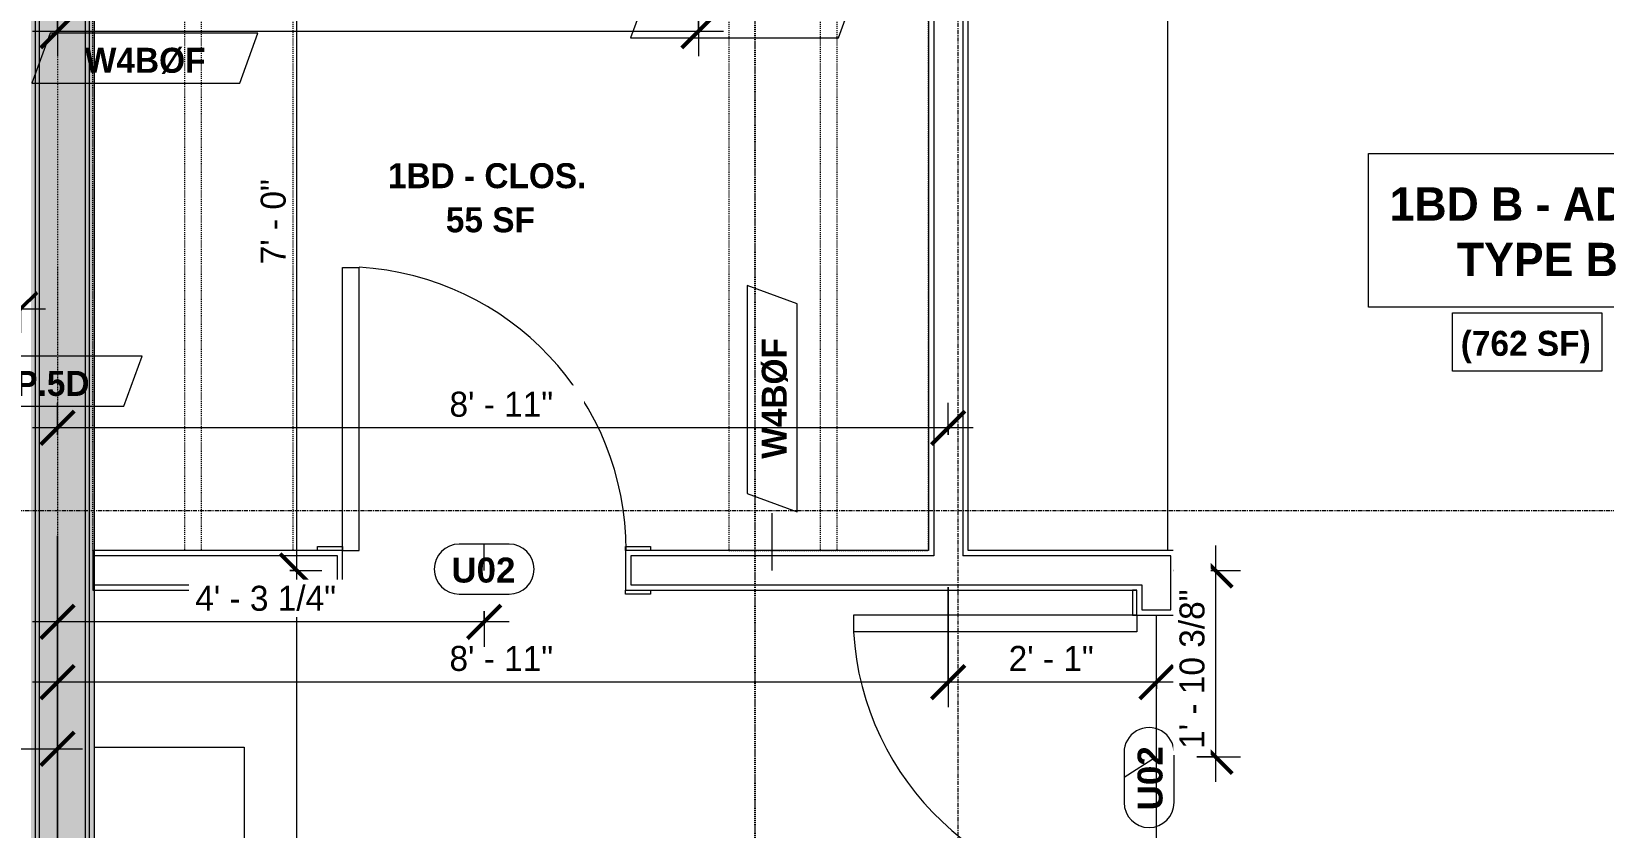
# Model space of a CAD drawing. Header units: inches. Extents: x -4058 to -1781, y 9814 to 12264.
# Drawn here: x -2938.7 to -2749.8, y 10129.2 to 10224.7 of the extents above; entities that cross this region are included whole.
import ezdxf

# ---------------------------------------------------------------- set-up
doc = ezdxf.new("R2010")
doc.units = ezdxf.units.IN
doc.header["$MEASUREMENT"] = 0
for name, pattern in [('Aligning Line 1_8_', [0.25, 0.125, -0.125]), ('Dash', [0.25, 0.125, -0.125]), ('Dash 3_32_', [0.1875, 0.09375, -0.09375]), ('Dash_2_', [0.25, 0.125, -0.125]), ('Grid Line 1_2_', [0.875, 0.5, -0.125, 0.125, -0.125])]:
    doc.linetypes.add(name, pattern=pattern)
for name, color, linetype, lineweight in [('0-1', 7, 'Continuous', 5), ('A-ANNO-DIMS', 211, 'Continuous', 9), ('A-ANNO-DIMS-32', 211, 'Continuous', 9), ('A-AREA-IDEN', 2, 'Continuous', 9), ('A-DETL-1', 90, 'Dash 3_32_', 9), ('A-DOOR-2', 31, 'Continuous', 9), ('A-DOOR-IDEN', 31, 'Continuous', 9), ('A-FLOR-2', 192, 'Continuous', 9), ('A-WALL-1', 7, 'Continuous', 9), ('A-WALL-2', 113, 'Continuous', 9), ('A-WALL-IDEN', 211, 'Continuous', 9), ('G-ANNO-SYMB', 111, 'Aligning Line 1_8_', 9), ('I-FURN', 30, 'Continuous', 9), ('I-WALL-1', 1, 'Continuous', 18), ('I-WALL-2', 10, 'Continuous', 5), ('I-WALL-3', 7, 'Continuous', 9), ('Q-CASE', 31, 'Continuous', 9), ('Q-CASE-HDLN', 31, 'Dash', 9), ('S-GRID-1', 1, 'Grid Line 1_2_', 9)]:
    doc.layers.add(name, color=color, linetype=linetype, lineweight=lineweight)
doc.layers.add('0-4', color=250, linetype='Dash_2_')
doc.styles.add('Arial_B', font='arialbd.ttf', dxfattribs={"height": 3})
doc.styles.add('Century Gothic', font='ufonts.com_century-gothic.ttf', dxfattribs={"height": 3})
doc.styles.add('Century Gothic_B', font='GOTHICB.TTF', dxfattribs={"height": 3})
doc.styles.add('Century Gothic_B_1', font='GOTHICB.TTF', dxfattribs={"height": 4})
doc.dimstyles.new('MARKETING_DIMENSION', dxfattribs={"dimscale": 12, "dimtxt": 3.132505, "dimasz": 0.333333, "dimexe": 0.25, "dimexo": 0.166667, "dimgap": 0.041667, "dimtad": 1, "dimdec": 4, "dimrnd": 0.0625, "dimzin": 3, "dimdsep": 46, "dimlunit": 4, "dimtxsty": 'Century Gothic', "dimblk1": 'OBLIQUE', "dimblk2": 'OBLIQUE', "dimsah": 1, "dimcen": 0.09, "dimdle": 0.25, "dimazin": 0, "dimtfac": 1, "dimtdec": 4, "dimtix": 1, "dimtmove": 0, "dimatfit": 3, "dimfxl": 1, "dimtvp": 1, "dimtfill": 1, "dimfrac": 2, "dimtolj": 1, "dimtzin": 0, "dimarcsym": 2})
doc.dimstyles.new('THE_DIMENSION_STRING', dxfattribs={"dimscale": 12, "dimtxt": 3.132505, "dimasz": 0.333333, "dimexe": 0.25, "dimexo": 0.166667, "dimgap": 0.041667, "dimtad": 1, "dimdec": 4, "dimrnd": 0.0625, "dimzin": 3, "dimdsep": 46, "dimlunit": 4, "dimtxsty": 'Century Gothic', "dimblk1": 'OBLIQUE', "dimblk2": 'OBLIQUE', "dimsah": 1, "dimcen": 0.09, "dimdle": 0.25, "dimazin": 0, "dimtfac": 1, "dimtdec": 4, "dimtix": 1, "dimtmove": 0, "dimatfit": 3, "dimfxl": 1, "dimtvp": 1, "dimtfill": 1, "dimfrac": 2, "dimtolj": 1, "dimtzin": 0, "dimarcsym": 2})
doc.dimstyles.new('THE_DIMENSION_STRING_3', dxfattribs={"dimscale": 12, "dimtxt": 3.132505, "dimasz": 0.333333, "dimexe": 0.25, "dimexo": 0.166667, "dimgap": 0.041667, "dimtad": 1, "dimdec": 4, "dimrnd": 0.0625, "dimzin": 3, "dimdsep": 46, "dimlunit": 4, "dimtxsty": 'Century Gothic', "dimblk1": 'OBLIQUE', "dimblk2": 'OBLIQUE', "dimsah": 1, "dimcen": 0.09, "dimdle": 0.25, "dimazin": 0, "dimtfac": 1, "dimtdec": 4, "dimtix": 1, "dimtmove": 0, "dimatfit": 3, "dimfxl": 1, "dimtvp": 1, "dimtfill": 1, "dimfrac": 2, "dimtolj": 1, "dimtzin": 0, "dimarcsym": 2})
doc.dimstyles.new('THE_DIMENSION_STRING_5', dxfattribs={"dimscale": 12, "dimtxt": 3.132505, "dimasz": 0.333333, "dimexe": 0.25, "dimexo": 0.166667, "dimgap": 0.041667, "dimtad": 1, "dimdec": 4, "dimrnd": 0.0625, "dimzin": 3, "dimdsep": 46, "dimlunit": 4, "dimtxsty": 'Century Gothic', "dimblk1": 'OBLIQUE', "dimblk2": 'OBLIQUE', "dimsah": 1, "dimcen": 0.09, "dimdle": 0.25, "dimazin": 0, "dimtfac": 1, "dimtdec": 4, "dimtix": 1, "dimtmove": 0, "dimatfit": 3, "dimfxl": 1, "dimtvp": 1, "dimtfill": 1, "dimfrac": 2, "dimtolj": 1, "dimtzin": 0, "dimarcsym": 2})

# ---------------------------------------------------------------- blocks, each defined once
blk = doc.blocks.new('CTR - 1st Phase - Common Walls_rvt-1-UNIT PLANS - 2ND FLOOR')
at = {"layer": 'I-WALL-1'}
blk.add_hatch(color=256, dxfattribs=at).paths.add_polyline_path([(-2931.71, 9988.44), (-2931.09, 9988.44), (-2931.09, 10373.41), (-2931.71, 10373.41), (-2931.71, 9995.91)], flags=0)
at = {"layer": 'I-WALL-2'}
for points in [[(-2938.21, 9988.44), (-2938.21, 10374.04), (-2938.71, 10374.04), (-2938.71, 9988.44)], [(-2938.21, 9988.44), (-2937.71, 9988.44), (-2937.71, 10374.04), (-2938.21, 10374.04), (-2938.21, 9995.91)], [(-2932.21, 9988.44), (-2932.21, 10374.04), (-2937.71, 10374.04), (-2937.71, 9988.44)], [(-2931.71, 9988.44), (-2931.71, 10374.04), (-2932.21, 10374.04), (-2932.21, 9988.44)]]:
    blk.add_hatch(color=256, dxfattribs=at).paths.add_polyline_path(points, flags=0)
at = {"layer": 'A-WALL-1'}
for p, q in [((-2938.21, 10373.41), (-2938.21, 9988.44)), ((-2937.71, 10373.41), (-2937.71, 9988.44)), ((-2932.21, 10373.41), (-2932.21, 9988.44)), ((-2931.71, 10373.41), (-2931.71, 9988.44))]:
    blk.add_line(p, q, dxfattribs=at)
at = {"layer": 'I-WALL-3'}
blk.add_line((-2931.09, 9988.44), (-2931.09, 10334.91), dxfattribs=at)
blk = doc.blocks.new('SWING - SINGLE - FLUSH - SWING - FLUSH - 2-10 x 6-8 - PRIVACY-4202129-UNIT PLANS - 2ND FLOOR')
at = {"layer": 'A-DOOR-2'}
for p, q in [((15, 2.37), (15, 36.38)), ((17, 36.38), (15, 36.38)), ((17, 2.37), (17, 36.38)), ((-17, 2.87), (-20, 2.87)), ((-20, 2.87), (-20, 2.37)), ((-20, 2.37), (-17, 2.37)), ((-17, 2.37), (-17, 2.87)), ((17, 2.37), (15, 2.37)), ((20, 2.87), (17, 2.87)), ((17, 2.87), (17, 2.37)), ((17, 2.37), (20, 2.37)), ((20, 2.37), (20, 2.87)), ((-17, -2.38), (-20, -2.38)), ((-20, -2.38), (-20, -2.88)), ((-20, -2.88), (-17, -2.88)), ((-17, -2.88), (-17, -2.38)), ((20, -2.38), (17, -2.38)), ((17, -2.38), (17, -2.88)), ((17, -2.88), (20, -2.88)), ((20, -2.88), (20, -2.38))]:
    blk.add_line(p, q, dxfattribs=at)
blk.add_arc((17, 2.37), 34.07, 93.3657, 180, dxfattribs=at)
blk = doc.blocks.new('OD_CW_Closet - OD_CW_Closet-3890322-UNIT PLANS - 2ND FLOOR')
at = {"layer": 'Q-CASE-HDLN'}
for p, q in [((0.74, -24), (0.74, 0)), ((0.74, 0), (79.99, 0)), ((79.99, 0), (79.99, -24)), ((0.74, -11), (79.99, -11)), ((0.74, -13), (79.99, -13)), ((79.99, -24), (0.74, -24))]:
    blk.add_line(p, q, dxfattribs=at)
blk = doc.blocks.new('SWING - SINGLE - FLUSH - SWING - FLUSH - 2-10 x 6-8 - PRIVACY-4202132-UNIT PLANS - 2ND FLOOR')
at = {"layer": 'A-DOOR-2'}
for p, q in [((-20, 2.37), (-20, 2.87)), ((-20, 2.87), (-17, 2.87)), ((-17, 2.37), (-20, 2.37)), ((-17, 2.87), (-17, 2.37)), ((17, 2.37), (17, 2.87)), ((17, 2.87), (20, 2.87)), ((20, 2.37), (17, 2.37)), ((20, 2.87), (20, 2.37)), ((-20, -2.38), (-17, -2.38)), ((-20, -2.88), (-20, -2.38)), ((-17, -2.88), (-20, -2.88)), ((-17, -2.38), (-17, -2.88)), ((15, -2.38), (15, -36.38)), ((17, -2.38), (15, -2.38)), ((17, -2.38), (17, -36.38)), ((17, -2.38), (20, -2.38)), ((17, -2.88), (17, -2.38)), ((20, -2.88), (17, -2.88)), ((20, -2.38), (20, -2.88)), ((17, -36.38), (15, -36.38))]:
    blk.add_line(p, q, dxfattribs=at)
blk.add_arc((17, -2.38), 34.07, 180, 266.6343, dxfattribs=at)
blk = doc.blocks.new('Table-Night Stand - 18_ x 18_ x 24_-V31-UNIT PLANS - 2ND FLOOR')
at = {"layer": 'I-FURN'}
for p, q in [((0.15, 0), (18.15, 0)), ((0.15, -18), (0.15, 0))]:
    blk.add_line(p, q, dxfattribs=at)
blk = doc.blocks.new('OD_CW_Closet - OD_CW_Closet-3890321-UNIT PLANS - 2ND FLOOR')
at = {"layer": 'Q-CASE-HDLN'}
for p, q in [((79.99, 24), (0.74, 24)), ((0.74, 24), (0.74, 0)), ((79.99, 0), (79.99, 24)), ((0.74, 13), (79.99, 13)), ((0.74, 11), (79.99, 11)), ((0.74, 0), (79.99, 0))]:
    blk.add_line(p, q, dxfattribs=at)
blk = doc.blocks.new('Casework 17 - Casework 1-3926263-UNIT PLANS - 2ND FLOOR')
at = {"layer": 'Q-CASE'}
blk.add_line((-2802.15, 10162.41), (-2802.15, 10285.66), dxfattribs=at)
blk = doc.blocks.new('DIMBLOCK183-UNIT PLANS - 2ND FLOOR')
at = {"layer": 'A-ANNO-DIMS-32'}
for p, q in [((-2828.52, 10158.04), (-2828.52, 10143.63)), ((-2828.52, 10146.63), (-2828.52, 10158.04)), ((-2803.52, 10145.8), (-2803.52, 10149.63)), ((-2800.52, 10146.63), (-2831.52, 10146.63)), ((-2803.52, 10146.63), (-2803.52, 10145.8))]:
    blk.add_line(p, q, dxfattribs=at)
at = {"layer": 'A-ANNO-DIMS-32', "lineweight": 50}
for p, q in [((-2828.52, 10146.63), (-2826.52, 10148.63)), ((-2803.52, 10146.63), (-2801.52, 10148.63)), ((-2828.52, 10146.63), (-2830.52, 10144.63)), ((-2803.52, 10146.63), (-2805.52, 10144.63))]:
    blk.add_line(p, q, dxfattribs=at)
at = {"layer": 'A-ANNO-DIMS-32', "color": 0, "insert": (-2821.27, 10150.97), "char_height": 3, "width": 12.5897, "attachment_point": 1, "line_spacing_factor": 0.984502, "style": 'Century Gothic', "bg_fill": 3, "box_fill_scale": 1.25, "bg_fill_color": 256, "bg_fill_true_color": 13158600, "bg_fill_transparency": 0}
blk.add_mtext('2\' - 1"', dxfattribs=at)
blk = doc.blocks.new('_Oblique')
at = {"color": 0, "linetype": 'ByBlock', "lineweight": -2}
blk.add_line((-0.5, -0.5), (0.5, 0.5), dxfattribs=at)
blk = doc.blocks.new('Wall Tag - Arch Wall-3956453-UNIT PLANS - 2ND FLOOR')
at = {"layer": 'A-WALL-IDEN'}
for p, q in [((-0.3561, 0.0937), (-0.4244, -0.0937)), ((0.4244, 0.0937), (-0.3561, 0.0937)), ((0.3561, -0.0937), (0.4244, 0.0937)), ((-0.4244, -0.0937), (0.3561, -0.0937))]:
    blk.add_line(p, q, dxfattribs=at)
blk = doc.blocks.new('DIMBLOCK710-UNIT PLANS - 2ND FLOOR')
at = {"layer": 'A-ANNO-DIMS-32', "lineweight": 50}
for p, q in [((-2796.41, 10160.04), (-2798.41, 10162.04)), ((-2796.41, 10160.04), (-2794.41, 10158.04)), ((-2796.41, 10137.66), (-2798.41, 10139.66)), ((-2796.41, 10137.66), (-2794.41, 10135.66))]:
    blk.add_line(p, q, dxfattribs=at)
at = {"layer": 'A-ANNO-DIMS-32'}
for p, q in [((-2796.41, 10163.04), (-2796.41, 10134.66)), ((-2801.52, 10160.04), (-2793.41, 10160.04)), ((-2796.41, 10160.04), (-2801.52, 10160.04)), ((-2798.65, 10137.66), (-2793.41, 10137.66)), ((-2796.41, 10137.66), (-2798.65, 10137.66))]:
    blk.add_line(p, q, dxfattribs=at)
at = {"layer": 'A-ANNO-DIMS-32', "color": 0, "insert": (-2800.75, 10138.61), "char_height": 3, "width": 24.5827, "attachment_point": 1, "rotation": 90, "line_spacing_factor": 0.984502, "style": 'Century Gothic', "bg_fill": 3, "box_fill_scale": 1.25, "bg_fill_color": 256, "bg_fill_true_color": 13158600, "bg_fill_transparency": 0}
blk.add_mtext('1\' - 10 3/8"', dxfattribs=at)
blk = doc.blocks.new('Door Tag - Type Mark-2601225-UNIT PLANS - 2ND FLOOR')
at = {"layer": 'A-DOOR-IDEN'}
for p, q in [((0.09375, 0.09375), (-0.09375, 0.09375)), ((-0.09375, -0.09375), (0.09375, -0.09375))]:
    blk.add_line(p, q, dxfattribs=at)
for centre, start, end in [((-0.09375, 0), 90, 270), ((0.09375, 0), 270, 90)]:
    blk.add_arc(centre, 0.09375, start, end, dxfattribs=at)
blk = doc.blocks.new('DIMBLOCK1285-UNIT PLANS - 2ND FLOOR')
at = {"layer": 'A-ANNO-DIMS-32'}
for p, q in [((-2935.52, 10243.04), (-2935.52, 10221.79)), ((-2935.52, 10224.79), (-2935.52, 10243.04)), ((-2858.52, 10242.04), (-2858.52, 10221.79)), ((-2858.52, 10224.79), (-2858.52, 10242.04)), ((-2938.52, 10224.79), (-2855.52, 10224.79))]:
    blk.add_line(p, q, dxfattribs=at)
at = {"layer": 'A-ANNO-DIMS-32', "lineweight": 50}
for p, q in [((-2935.52, 10224.79), (-2933.52, 10226.79)), ((-2858.52, 10224.79), (-2856.52, 10226.79)), ((-2935.52, 10224.79), (-2937.52, 10222.79)), ((-2858.52, 10224.79), (-2860.52, 10222.79))]:
    blk.add_line(p, q, dxfattribs=at)
at = {"layer": 'A-ANNO-DIMS-32', "color": 0, "insert": (-2902.27, 10229.13), "char_height": 3, "width": 12.5897, "attachment_point": 1, "line_spacing_factor": 0.984502, "style": 'Century Gothic', "bg_fill": 3, "box_fill_scale": 1.25, "bg_fill_color": 256, "bg_fill_true_color": 13158600, "bg_fill_transparency": 0}
blk.add_mtext('6\' - 5"', dxfattribs=at)
blk = doc.blocks.new('DIMBLOCK1307-UNIT PLANS - 2ND FLOOR')
at = {"layer": 'A-ANNO-DIMS-32'}
for p, q in [((-3049.4, 10143.54), (-3049.4, 10135.62)), ((-3049.4, 10138.62), (-3049.4, 10143.54)), ((-2935.52, 10139.45), (-2935.52, 10135.62)), ((-2935.52, 10138.62), (-2935.52, 10139.45)), ((-3049.4, 10138.62), (-2932.52, 10138.62))]:
    blk.add_line(p, q, dxfattribs=at)
at = {"layer": 'A-ANNO-DIMS-32', "lineweight": 50}
for p, q in [((-3049.4, 10138.62), (-3047.4, 10140.62)), ((-2935.52, 10138.62), (-2933.52, 10140.62)), ((-3049.4, 10138.62), (-3051.4, 10136.62)), ((-2935.52, 10138.62), (-2937.52, 10136.62))]:
    blk.add_line(p, q, dxfattribs=at)
at = {"layer": 'A-ANNO-DIMS-32', "color": 0, "insert": (-3001.54, 10142.97), "char_height": 3, "width": 21.7784, "attachment_point": 1, "line_spacing_factor": 0.984502, "style": 'Century Gothic', "bg_fill": 3, "box_fill_scale": 1.25, "bg_fill_color": 256, "bg_fill_true_color": 13158600, "bg_fill_transparency": 0}
blk.add_mtext('9\' - 5 7/8"', dxfattribs=at)
blk = doc.blocks.new('DIMBLOCK1452-UNIT PLANS - 2ND FLOOR')
at = {"layer": 'A-ANNO-DIMS-32'}
for p, q in [((-3046.02, 10187.29), (-3046.02, 10194.42)), ((-2939.96, 10188.54), (-2939.96, 10194.42)), ((-3049.02, 10191.42), (-2936.96, 10191.42)), ((-3046.02, 10191.42), (-3046.02, 10187.29)), ((-2939.96, 10191.42), (-2939.96, 10188.54))]:
    blk.add_line(p, q, dxfattribs=at)
at = {"layer": 'A-ANNO-DIMS-32', "lineweight": 50}
for p, q in [((-3046.02, 10191.42), (-3044.02, 10193.42)), ((-2939.96, 10191.42), (-2937.96, 10193.42)), ((-3046.02, 10191.42), (-3048.02, 10189.42)), ((-2939.96, 10191.42), (-2941.96, 10189.42))]:
    blk.add_line(p, q, dxfattribs=at)
at = {"layer": 'A-ANNO-DIMS-32', "color": 0, "insert": (-3019.32, 10195.76), "char_height": 3, "width": 63.1871, "attachment_point": 1, "line_spacing_factor": 0.984502, "style": 'Century Gothic', "bg_fill": 3, "box_fill_scale": 1.25, "bg_fill_color": 256, "bg_fill_true_color": 13158600, "bg_fill_transparency": 0}
blk.add_mtext('OPEN CLERESTORY ABOVE', dxfattribs=at)
blk = doc.blocks.new('DIMBLOCK1487-UNIT PLANS - 2ND FLOOR')
at = {"layer": 'A-ANNO-DIMS-32', "lineweight": 50}
for p, q in [((-2906.77, 10160.04), (-2908.77, 10162.04)), ((-2906.77, 10160.04), (-2904.77, 10158.04)), ((-2906.77, 9988.44), (-2908.77, 9990.44)), ((-2906.77, 9988.44), (-2904.77, 9986.44))]:
    blk.add_line(p, q, dxfattribs=at)
at = {"layer": 'A-ANNO-DIMS-32'}
for p, q in [((-2907.6, 10160.04), (-2903.77, 10160.04)), ((-2906.77, 10160.04), (-2907.6, 10160.04)), ((-2906.77, 9985.44), (-2906.77, 10160.04)), ((-2908.52, 9988.44), (-2903.77, 9988.44)), ((-2906.77, 9988.44), (-2908.52, 9988.44))]:
    blk.add_line(p, q, dxfattribs=at)
at = {"layer": 'A-ANNO-DIMS-32', "color": 0, "insert": (-2911.12, 10064), "char_height": 3, "width": 24.5827, "attachment_point": 1, "rotation": 90, "line_spacing_factor": 0.984502, "style": 'Century Gothic', "bg_fill": 3, "box_fill_scale": 1.25, "bg_fill_color": 256, "bg_fill_true_color": 13158600, "bg_fill_transparency": 0}
blk.add_mtext('14\' - 3 5/8"', dxfattribs=at)
blk = doc.blocks.new('DIMBLOCK1488-UNIT PLANS - 2ND FLOOR')
at = {"layer": 'A-ANNO-DIMS-32'}
for p, q in [((-2906.77, 10160.04), (-2906.77, 10247.04)), ((-2907.6, 10244.04), (-2903.77, 10244.04)), ((-2906.77, 10244.04), (-2907.6, 10244.04)), ((-2907.6, 10160.04), (-2903.77, 10160.04)), ((-2906.77, 10160.04), (-2907.6, 10160.04))]:
    blk.add_line(p, q, dxfattribs=at)
at = {"layer": 'A-ANNO-DIMS-32', "lineweight": 50}
for p, q in [((-2906.77, 10244.04), (-2908.77, 10246.04)), ((-2906.77, 10244.04), (-2904.77, 10242.04)), ((-2906.77, 10160.04), (-2908.77, 10162.04)), ((-2906.77, 10160.04), (-2904.77, 10158.04))]:
    blk.add_line(p, q, dxfattribs=at)
at = {"layer": 'A-ANNO-DIMS-32', "color": 0, "insert": (-2911.12, 10196.79), "char_height": 3, "width": 12.5897, "attachment_point": 1, "rotation": 90, "line_spacing_factor": 0.984502, "style": 'Century Gothic', "bg_fill": 3, "box_fill_scale": 1.25, "bg_fill_color": 256, "bg_fill_true_color": 13158600, "bg_fill_transparency": 0}
blk.add_mtext('7\' - 0"', dxfattribs=at)
blk = doc.blocks.new('DIMBLOCK1489-UNIT PLANS - 2ND FLOOR')
at = {"layer": 'A-ANNO-DIMS-32'}
for p, q in [((-2828.52, 10158.04), (-2828.52, 10143.63)), ((-2828.52, 10146.63), (-2828.52, 10158.04)), ((-2803.52, 10145.8), (-2803.52, 10149.63)), ((-2800.52, 10146.63), (-2828.52, 10146.63)), ((-2803.52, 10146.63), (-2803.52, 10145.8))]:
    blk.add_line(p, q, dxfattribs=at)
at = {"layer": 'A-ANNO-DIMS-32', "lineweight": 50}
for p, q in [((-2828.52, 10146.63), (-2826.52, 10148.63)), ((-2803.52, 10146.63), (-2801.52, 10148.63)), ((-2828.52, 10146.63), (-2830.52, 10144.63)), ((-2803.52, 10146.63), (-2805.52, 10144.63))]:
    blk.add_line(p, q, dxfattribs=at)
at = {"layer": 'A-ANNO-DIMS-32', "color": 0, "insert": (-2821.27, 10150.97), "char_height": 3, "width": 12.5897, "attachment_point": 1, "line_spacing_factor": 0.984502, "style": 'Century Gothic', "bg_fill": 3, "box_fill_scale": 1.25, "bg_fill_color": 256, "bg_fill_true_color": 13158600, "bg_fill_transparency": 0}
blk.add_mtext('2\' - 1"', dxfattribs=at)
blk = doc.blocks.new('DIMBLOCK1490-UNIT PLANS - 2ND FLOOR')
at = {"layer": 'A-ANNO-DIMS-32'}
for p, q in [((-2935.52, 10164.19), (-2935.52, 10143.63)), ((-2935.52, 10146.63), (-2935.52, 10164.19)), ((-2828.52, 10158.04), (-2828.52, 10143.63)), ((-2828.52, 10146.63), (-2828.52, 10158.04)), ((-2828.52, 10146.63), (-2938.52, 10146.63))]:
    blk.add_line(p, q, dxfattribs=at)
at = {"layer": 'A-ANNO-DIMS-32', "lineweight": 50}
for p, q in [((-2935.52, 10146.63), (-2933.52, 10148.63)), ((-2828.52, 10146.63), (-2826.52, 10148.63)), ((-2935.52, 10146.63), (-2937.52, 10144.63)), ((-2828.52, 10146.63), (-2830.52, 10144.63))]:
    blk.add_line(p, q, dxfattribs=at)
at = {"layer": 'A-ANNO-DIMS-32', "color": 0, "insert": (-2888.44, 10150.97), "char_height": 3, "width": 15.394, "attachment_point": 1, "line_spacing_factor": 0.984502, "style": 'Century Gothic', "bg_fill": 3, "box_fill_scale": 1.25, "bg_fill_color": 256, "bg_fill_true_color": 13158600, "bg_fill_transparency": 0}
blk.add_mtext('8\' - 11"', dxfattribs=at)
blk = doc.blocks.new('DIMBLOCK1491-UNIT PLANS - 2ND FLOOR')
at = {"layer": 'A-ANNO-DIMS-32', "lineweight": 50}
for p, q in [((-2796.41, 10160.04), (-2798.41, 10162.04)), ((-2796.41, 10160.04), (-2794.41, 10158.04)), ((-2796.41, 10137.66), (-2798.41, 10139.66)), ((-2796.41, 10137.66), (-2794.41, 10135.66))]:
    blk.add_line(p, q, dxfattribs=at)
at = {"layer": 'A-ANNO-DIMS-32'}
for p, q in [((-2796.41, 10163.04), (-2796.41, 10134.66)), ((-2801.52, 10160.04), (-2793.41, 10160.04)), ((-2796.41, 10160.04), (-2801.52, 10160.04)), ((-2798.65, 10137.66), (-2793.41, 10137.66)), ((-2796.41, 10137.66), (-2798.65, 10137.66))]:
    blk.add_line(p, q, dxfattribs=at)
at = {"layer": 'A-ANNO-DIMS-32', "color": 0, "insert": (-2800.75, 10138.61), "char_height": 3, "width": 24.5827, "attachment_point": 1, "rotation": 90, "line_spacing_factor": 0.984502, "style": 'Century Gothic', "bg_fill": 3, "box_fill_scale": 1.25, "bg_fill_color": 256, "bg_fill_true_color": 13158600, "bg_fill_transparency": 0}
blk.add_mtext('1\' - 10 3/8"', dxfattribs=at)
blk = doc.blocks.new('DIMBLOCK1492-UNIT PLANS - 2ND FLOOR')
at = {"layer": 'A-ANNO-DIMS-32'}
for p, q in [((-2935.52, 10164.19), (-2935.52, 10150.85)), ((-2935.52, 10153.85), (-2935.52, 10164.19)), ((-2884.28, 10155.16), (-2884.28, 10150.85)), ((-2884.28, 10153.85), (-2884.28, 10155.16)), ((-2881.28, 10153.85), (-2938.52, 10153.85))]:
    blk.add_line(p, q, dxfattribs=at)
at = {"layer": 'A-ANNO-DIMS-32', "lineweight": 50}
for p, q in [((-2935.52, 10153.85), (-2933.52, 10155.85)), ((-2884.28, 10153.85), (-2882.28, 10155.85)), ((-2935.52, 10153.85), (-2937.52, 10151.85)), ((-2884.28, 10153.85), (-2886.28, 10151.85))]:
    blk.add_line(p, q, dxfattribs=at)
at = {"layer": 'A-ANNO-DIMS-32', "color": 0, "insert": (-2918.98, 10158.19), "char_height": 3, "width": 21.7784, "attachment_point": 1, "line_spacing_factor": 0.984502, "style": 'Century Gothic', "bg_fill": 3, "box_fill_scale": 1.25, "bg_fill_color": 256, "bg_fill_true_color": 13158600, "bg_fill_transparency": 0}
blk.add_mtext('4\' - 3 1/4"', dxfattribs=at)
blk = doc.blocks.new('DIMBLOCK1493-UNIT PLANS - 2ND FLOOR')
at = {"layer": 'A-ANNO-DIMS-32'}
for p, q in [((-2935.52, 10164.19), (-2935.52, 10100.49)), ((-2935.52, 10103.49), (-2935.52, 10164.19)), ((-2938.52, 10103.49), (-2800.52, 10103.49)), ((-2803.52, 10104.32), (-2803.52, 10100.49)), ((-2803.52, 10103.49), (-2803.52, 10104.32))]:
    blk.add_line(p, q, dxfattribs=at)
at = {"layer": 'A-ANNO-DIMS-32', "lineweight": 50}
for p, q in [((-2935.52, 10103.49), (-2933.52, 10105.49)), ((-2803.52, 10103.49), (-2801.52, 10105.49)), ((-2935.52, 10103.49), (-2937.52, 10101.49)), ((-2803.52, 10103.49), (-2805.52, 10101.49))]:
    blk.add_line(p, q, dxfattribs=at)
at = {"layer": 'A-ANNO-DIMS-32', "color": 0, "insert": (-2875.94, 10107.84), "char_height": 3, "width": 15.394, "attachment_point": 1, "line_spacing_factor": 0.984502, "style": 'Century Gothic', "bg_fill": 3, "box_fill_scale": 1.25, "bg_fill_color": 256, "bg_fill_true_color": 13158600, "bg_fill_transparency": 0}
blk.add_mtext('11\' - 0"', dxfattribs=at)
blk = doc.blocks.new('DIMBLOCK1516-UNIT PLANS - 2ND FLOOR')
at = {"layer": 'A-ANNO-DIMS-32'}
for p, q in [((-2935.52, 10176.32), (-2935.52, 10180.14)), ((-2828.52, 10176.32), (-2828.52, 10180.14)), ((-2825.52, 10177.14), (-2938.52, 10177.14)), ((-2935.52, 10177.14), (-2935.52, 10176.32)), ((-2828.52, 10177.14), (-2828.52, 10176.32))]:
    blk.add_line(p, q, dxfattribs=at)
at = {"layer": 'A-ANNO-DIMS-32', "lineweight": 50}
for p, q in [((-2935.52, 10177.14), (-2933.52, 10179.14)), ((-2828.52, 10177.14), (-2826.52, 10179.14)), ((-2935.52, 10177.14), (-2937.52, 10175.14)), ((-2828.52, 10177.14), (-2830.52, 10175.14))]:
    blk.add_line(p, q, dxfattribs=at)
at = {"layer": 'A-ANNO-DIMS-32', "color": 0, "insert": (-2888.44, 10181.49), "char_height": 3, "width": 15.394, "attachment_point": 1, "line_spacing_factor": 0.984502, "style": 'Century Gothic', "bg_fill": 3, "box_fill_scale": 1.25, "bg_fill_color": 256, "bg_fill_true_color": 13158600, "bg_fill_transparency": 0}
blk.add_mtext('8\' - 11"', dxfattribs=at)

msp = doc.modelspace()

# ---------------------------------------------------------------- linework, layer by layer
at = {"layer": '0-4'}
msp.add_line((-2851.7738, 10857.05315), (-2851.7738, 9975.90299), dxfattribs=at)
at = {"layer": 'A-AREA-IDEN', "flags": 128}
for points in [[(-2778.06285, 10210.0903), (-2739.93497, 10210.0903), (-2739.93497, 10191.64117), (-2778.06285, 10191.64117)], [(-2767.96111, 10190.9648), (-2750.0367, 10190.9648), (-2750.0367, 10183.96323), (-2767.96111, 10183.96323)]]:
    msp.add_lwpolyline(points, close=True, dxfattribs=at)
at = {"layer": 'A-DETL-1'}
for p, q in [((-2935.52374, 10373.4144), (-2935.52374, 10019.4144)), ((-2935.52374, 10196.42358), (-2935.52374, 10166.19399))]:
    msp.add_line(p, q, dxfattribs=at)
at = {"layer": 'A-DOOR-IDEN'}
msp.add_line((-2884.27833, 10160.0394), (-2884.27833, 10163.19771), dxfattribs=at)
at = {"layer": 'A-FLOR-2'}
msp.add_line((-2803.52374, 10120.6644), (-2803.52374, 10154.6644), dxfattribs=at)
at = {"layer": 'A-WALL-2'}
for p, q in [((-2830.89874, 10241.6644), (-2830.89874, 10162.4144)), ((-2830.27374, 10242.2894), (-2830.27374, 10161.7894)), ((-2826.77374, 10242.2894), (-2826.77374, 10161.7894)), ((-2826.14874, 10162.4144), (-2826.14874, 10241.6644)), ((-2901.27833, 10162.4144), (-2931.27374, 10162.4144)), ((-2931.27374, 10162.4144), (-2931.27374, 10157.6644)), ((-2901.27833, 10157.6644), (-2901.27833, 10162.4144)), ((-2830.89874, 10162.4144), (-2867.27833, 10162.4144)), ((-2867.27833, 10162.4144), (-2867.27833, 10157.6644)), ((-2801.14874, 10162.4144), (-2826.14874, 10162.4144)), ((-2801.14874, 10154.6644), (-2801.14874, 10162.4144)), ((-2901.90333, 10161.7894), (-2931.27374, 10161.7894)), ((-2901.90333, 10158.2894), (-2901.90333, 10161.7894)), ((-2830.27374, 10161.7894), (-2866.65333, 10161.7894)), ((-2866.65333, 10161.7894), (-2866.65333, 10158.2894)), ((-2801.77374, 10161.7894), (-2826.77374, 10161.7894)), ((-2801.77374, 10155.2894), (-2801.77374, 10161.7894)), ((-2931.27374, 10158.2894), (-2901.90333, 10158.2894)), ((-2866.65333, 10158.2894), (-2805.27374, 10158.2894)), ((-2805.27374, 10158.2894), (-2805.27374, 10155.2894)), ((-2931.27374, 10157.6644), (-2901.27833, 10157.6644)), ((-2867.27833, 10157.6644), (-2805.89874, 10157.6644)), ((-2805.89874, 10157.6644), (-2805.89874, 10154.6644)), ((-2805.89874, 10154.6644), (-2801.14874, 10154.6644)), ((-2805.27374, 10155.2894), (-2801.77374, 10155.2894))]:
    msp.add_line(p, q, dxfattribs=at)
at = {"layer": 'A-WALL-IDEN'}
msp.add_line((-2849.67937, 10160.0394), (-2849.67937, 10166.92376), dxfattribs=at)
at = {"layer": 'G-ANNO-SYMB'}
msp.add_line((-2851.7738, 10857.05315), (-2851.7738, 9975.90299), dxfattribs=at)
at = {"layer": 'S-GRID-1'}
msp.add_line((-1781.27288, 10167.1894), (-4041.7795, 10167.1894), dxfattribs=at)

# ---------------------------------------------------------------- block references
at = {"layer": '0-1'}
msp.add_blockref('CTR - 1st Phase - Common Walls_rvt-1-UNIT PLANS - 2ND FLOOR', (0, 0), dxfattribs=at)
at = {"layer": 'A-DOOR-2'}
for name, p, rotation in [('SWING - SINGLE - FLUSH - SWING - FLUSH - 2-10 x 6-8 - PRIVACY-4202132-UNIT PLANS - 2ND FLOOR', (-2884.27833, 10160.0394), 180), ('SWING - SINGLE - FLUSH - SWING - FLUSH - 2-10 x 6-8 - PRIVACY-4202129-UNIT PLANS - 2ND FLOOR', (-2803.52374, 10137.6644), 90.00000000004793)]:
    msp.add_blockref(name, p, dxfattribs=dict(at, rotation=rotation))
at = {"layer": 'A-DOOR-IDEN', "xscale": 31.99999999999999, "yscale": 31.99999999999999, "zscale": 31.99999999999999}
msp.add_blockref('Door Tag - Type Mark-2601225-UNIT PLANS - 2ND FLOOR', (-2884.27833, 10160.19771), dxfattribs=at)
at = {"layer": 'A-WALL-IDEN', "xscale": 31.99999999999999, "yscale": 31.99999999999999, "zscale": 31.99999999999999}
for p in [(-2853.0986, 10226.98748), (-2925.02446, 10221.5315), (-2925.02446, 10221.5315), (-2938.94175, 10182.7394)]:
    msp.add_blockref('Wall Tag - Arch Wall-3956453-UNIT PLANS - 2ND FLOOR', p, dxfattribs=at)
at = {"layer": 'A-WALL-IDEN', "xscale": 31.99999999999999, "yscale": 31.99999999999999, "zscale": 31.99999999999999, "rotation": 89.99999999999955}
msp.add_blockref('Wall Tag - Arch Wall-3956453-UNIT PLANS - 2ND FLOOR', (-2849.67937, 10180.65546), dxfattribs=at)
at = {"layer": 'I-FURN', "rotation": 270.0000000000285}
msp.add_blockref('Table-Night Stand - 18_ x 18_ x 24_-V31-UNIT PLANS - 2ND FLOOR', (-2913.08624, 10138.96598), dxfattribs=at)
at = {"layer": 'Q-CASE'}
msp.add_blockref('Casework 17 - Casework 1-3926263-UNIT PLANS - 2ND FLOOR', (0, 0), dxfattribs=at)
for name, p, rotation in [('OD_CW_Closet - OD_CW_Closet-3890322-UNIT PLANS - 2ND FLOOR', (-2907.27374, 10242.4021), 269.9999999999799), ('OD_CW_Closet - OD_CW_Closet-3890321-UNIT PLANS - 2ND FLOOR', (-2854.89874, 10242.4021), 270.00000000002)]:
    msp.add_blockref(name, p, dxfattribs=dict(at, rotation=rotation))

# ---------------------------------------------------------------- texts
at = {"layer": 'A-AREA-IDEN', "attachment_point": 1}
for s, insert, char_height, width, style in [('1BD - CLOS.', (-2895.84044, 10208.92364), 3, 29.29, 'Century Gothic_B'), ('1BD B - ADA', (-2775.50285, 10206.0303), 4, 39.895, 'Century Gothic_B_1'), ('55 SF', (-2888.87981, 10203.6265), 3, 12.423, 'Century Gothic_B'), ('TYPE B', (-2767.41951, 10199.36364), 4, 20.301, 'Century Gothic_B_1'), ('(762 SF)', (-2766.96111, 10188.79814), 3, 19.19, 'Century Gothic_B')]:
    msp.add_mtext(s, dxfattribs=dict(at, insert=insert, char_height=char_height, width=width, style=style))
at = {"layer": 'A-DOOR-IDEN', "insert": (-2888.21021, 10161.57756), "char_height": 3, "width": 9.393, "attachment_point": 1, "style": 'Arial_B'}
msp.add_mtext('U02', dxfattribs=at)
at = {"layer": 'A-WALL-IDEN', "char_height": 3, "attachment_point": 1, "style": 'Century Gothic_B'}
for s, insert, width in [('W4BØF', (-2932.24038, 10222.77903), 17.372), ('W4BØF', (-2932.24038, 10222.77903), 17.372), ('W6P.5D', (-2946.61752, 10183.98693), 18.483)]:
    msp.add_mtext(s, dxfattribs=dict(at, insert=insert, width=width))
at = {"layer": 'A-WALL-IDEN', "insert": (-2850.9269, 10173.43954), "char_height": 3, "width": 17.372, "attachment_point": 1, "rotation": 90, "style": 'Century Gothic_B'}
msp.add_mtext('W4BØF', dxfattribs=at)

# ---------------------------------------------------------------- next in the draw order: dimensions: what is measured, and where the dimension line sits
at = {"layer": 'A-ANNO-DIMS'}
for base, p1, p2, dimstyle, override, picture, middle in [((-2858.52374, 10224.78771), (-2935.52374, 10245.0394), (-2858.52374, 10244.0394), 'MARKETING_DIMENSION', {"dimpost": '<>', "dimfxl": 77.006493}, 'DIMBLOCK1285-UNIT PLANS - 2ND FLOOR', (-2897.02374, 10226.86317)), ((-2828.52374, 10146.62708), (-2803.52374, 10143.79865), (-2828.52374, 10160.0394), 'THE_DIMENSION_STRING', {"dimpost": '<>', "dimfxl": 29.812107}, 'DIMBLOCK183-UNIT PLANS - 2ND FLOOR', (-2816.02374, 10148.66481)), ((-2935.52374, 10138.62249), (-3049.39874, 10145.54008), (-2935.52374, 10141.45092), 'THE_DIMENSION_STRING_5', {"dimpost": '<>', "dimfxl": 113.948396}, 'DIMBLOCK1307-UNIT PLANS - 2ND FLOOR', (-2992.46124, 10140.86416))]:
    dim = msp.add_linear_dim(base=base, p1=p1, p2=p2, dimstyle=dimstyle, override=override, dxfattribs=at)
    dim.commit()
    dim.dimension.update_dxf_attribs({"geometry": picture, "text_midpoint": middle})
dim = msp.add_linear_dim(base=(-2939.96124, 10191.41661), p1=(-3046.02374, 10185.2894), p2=(-2939.96124, 10186.5394), text='OPEN CLERESTORY ABOVE', dimstyle='MARKETING_DIMENSION', override={"dimpost": '<>', "dimfxl": 106.069866}, dxfattribs=at)
dim.commit()
dim.dimension.update_dxf_attribs({"geometry": 'DIMBLOCK1452-UNIT PLANS - 2ND FLOOR', "text_midpoint": (-2992.99249, 10193.49207)})
dim = msp.add_linear_dim(base=(-2906.77269, 10160.0394), p1=(-2906.52374, 9988.44399), p2=(-2909.60111, 10160.0394), angle=90, dimstyle='MARKETING_DIMENSION', override={"dimpost": '<>', "dimfxl": 171.623003}, dxfattribs=at)
dim.commit()
dim.dimension.update_dxf_attribs({"geometry": 'DIMBLOCK1487-UNIT PLANS - 2ND FLOOR', "text_midpoint": (-2909.01436, 10074.24169)})

# ---------------------------------------------------------------- next in the draw order: linework, layer by layer
at = {"layer": 'S-GRID-1'}
msp.add_line((-2827.32374, 9814.0266), (-2827.32374, 12247.50061), dxfattribs=at)

# ---------------------------------------------------------------- next in the draw order: dimensions: what is measured, and where the dimension line sits
at = {"layer": 'A-ANNO-DIMS'}
for base, p1, p2, dimstyle, override, picture, middle in [((-2906.77269, 10244.0394), (-2909.60111, 10160.0394), (-2909.60111, 10244.0394), 'MARKETING_DIMENSION', {"dimpost": '<>', "dimfxl": 84}, 'DIMBLOCK1488-UNIT PLANS - 2ND FLOOR', (-2908.84814, 10202.0394)), ((-2796.40837, 10137.6644), (-2803.52374, 10160.0394), (-2800.64874, 10137.6644), 'THE_DIMENSION_STRING_3', {"dimpost": '<>', "dimfxl": 22.558951}, 'DIMBLOCK710-UNIT PLANS - 2ND FLOOR', (-2798.65004, 10148.8519))]:
    dim = msp.add_linear_dim(base=base, p1=p1, p2=p2, angle=90, dimstyle=dimstyle, override=override, dxfattribs=at)
    dim.commit()
    dim.dimension.update_dxf_attribs({"geometry": picture, "text_midpoint": middle})

# ---------------------------------------------------------------- next in the draw order: linework, layer by layer
at = {"layer": 'A-DOOR-IDEN'}
msp.add_line((-2803.52374, 10137.6644), (-2807.40924, 10135.16641), dxfattribs=at)

# ---------------------------------------------------------------- next in the draw order: block references
at = {"layer": 'A-DOOR-IDEN', "xscale": 31.99999999999999, "yscale": 31.99999999999999, "zscale": 31.99999999999999, "rotation": 89.99999999999955}
msp.add_blockref('Door Tag - Type Mark-2601225-UNIT PLANS - 2ND FLOOR', (-2804.40924, 10135.16641), dxfattribs=at)

# ---------------------------------------------------------------- next in the draw order: texts
at = {"layer": 'A-DOOR-IDEN', "insert": (-2805.78909, 10131.23452), "char_height": 3, "width": 9.393, "attachment_point": 1, "rotation": 90, "style": 'Arial_B'}
msp.add_mtext('U02', dxfattribs=at)

# ---------------------------------------------------------------- next in the draw order: dimensions: what is measured, and where the dimension line sits
at = {"layer": 'A-ANNO-DIMS'}
for base, p1, p2, dimstyle, override, picture, middle in [((-2935.52374, 10177.14376), (-2828.52374, 10174.31533), (-2935.52374, 10174.31533), 'MARKETING_DIMENSION', {"dimpost": '<>', "dimfxl": 107}, 'DIMBLOCK1516-UNIT PLANS - 2ND FLOOR', (-2882.02374, 10179.21922)), ((-2828.52374, 10146.62708), (-2803.52374, 10143.79865), (-2828.52374, 10160.0394), 'THE_DIMENSION_STRING_5', {"dimpost": '<>', "dimfxl": 29.812107}, 'DIMBLOCK1489-UNIT PLANS - 2ND FLOOR', (-2816.02374, 10148.66481))]:
    dim = msp.add_linear_dim(base=base, p1=p1, p2=p2, dimstyle=dimstyle, override=override, dxfattribs=at)
    dim.commit()
    dim.dimension.update_dxf_attribs({"geometry": picture, "text_midpoint": middle})

# ---------------------------------------------------------------- next in the draw order: dimensions: what is measured, and where the dimension line sits
dim = msp.add_linear_dim(base=(-2935.52374, 10146.62708), p1=(-2828.52374, 10160.0394), p2=(-2935.52374, 10166.19399), dimstyle='THE_DIMENSION_STRING_5', override={"dimpost": '<>', "dimfxl": 107.176858}, dxfattribs=at)
dim.commit()
dim.dimension.update_dxf_attribs({"geometry": 'DIMBLOCK1490-UNIT PLANS - 2ND FLOOR', "text_midpoint": (-2882.02374, 10148.70254)})
dim = msp.add_linear_dim(base=(-2796.40837, 10137.6644), p1=(-2803.52374, 10160.0394), p2=(-2800.64874, 10137.6644), angle=90, dimstyle='THE_DIMENSION_STRING_5', override={"dimpost": '<>', "dimfxl": 22.558951}, dxfattribs=at)
dim.commit()
dim.dimension.update_dxf_attribs({"geometry": 'DIMBLOCK1491-UNIT PLANS - 2ND FLOOR', "text_midpoint": (-2798.65004, 10148.8519)})

# ---------------------------------------------------------------- next in the draw order: dimensions: what is measured, and where the dimension line sits
dim = msp.add_linear_dim(base=(-2935.52374, 10153.84519), p1=(-2884.27833, 10157.1644), p2=(-2935.52374, 10166.19399), dimstyle='THE_DIMENSION_STRING_5', override={"dimpost": '<>', "dimfxl": 52.034849}, dxfattribs=at)
dim.commit()
dim.dimension.update_dxf_attribs({"geometry": 'DIMBLOCK1492-UNIT PLANS - 2ND FLOOR', "text_midpoint": (-2909.90103, 10156.08687)})

# ---------------------------------------------------------------- next in the draw order: dimensions: what is measured, and where the dimension line sits
dim = msp.add_linear_dim(base=(-2803.52374, 10103.49086), p1=(-2935.52374, 10166.19399), p2=(-2803.52374, 10106.31929), dimstyle='MARKETING_DIMENSION', override={"dimpost": '<>', "dimfxl": 144.944746}, dxfattribs=at)
dim.commit()
dim.dimension.update_dxf_attribs({"geometry": 'DIMBLOCK1493-UNIT PLANS - 2ND FLOOR', "text_midpoint": (-2869.52374, 10105.56632)})

doc.saveas('drawing.dxf')
